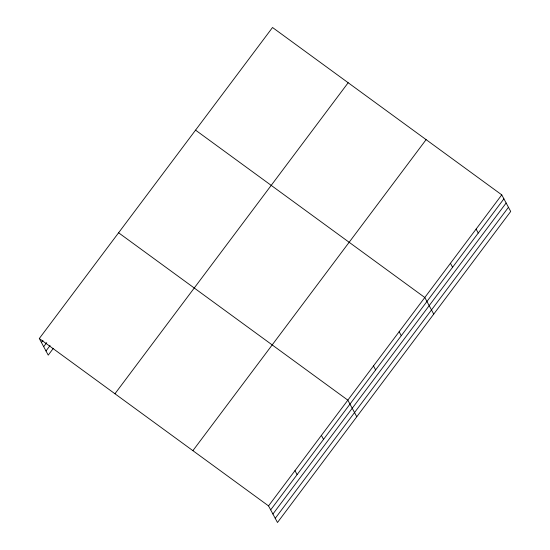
<?xml version="1.0" encoding="UTF-8"?>
<svg xmlns="http://www.w3.org/2000/svg" width="550" height="550" viewBox="0 0 550 550"><rect width="100%" height="100%" fill="white"/><g stroke="black" fill="none" stroke-linecap="round" stroke-linejoin="round"><path stroke-width="0.82" d="M39.297 338.532L272.518 27.5L501.765 194.865L510.703 211.468L277.482 522.5L268.544 505.897L39.297 338.532L48.235 355.135L53.323 348.356M41.436 342.499L42.962 340.464M43.677 346.665L46.729 342.602M45.994 350.962L50.057 345.538M114.95 393.759L348.171 82.734M192.892 450.67L426.112 139.638M268.544 505.897L501.765 194.865M270.683 509.864L503.903 198.839M272.924 514.037L506.144 203.005M275.234 518.334L508.454 207.302M195.553 130.137L424.799 297.509L433.737 314.112M118.594 232.781L347.841 400.146L356.778 416.749M476.107 229.082L478.246 233.049M450.457 263.292L452.588 267.266M399.149 331.719L401.28 335.686M373.491 365.936L375.629 369.902M321.406 435.401L323.544 439.368M294.972 470.649L297.11 474.616"/></g></svg>
